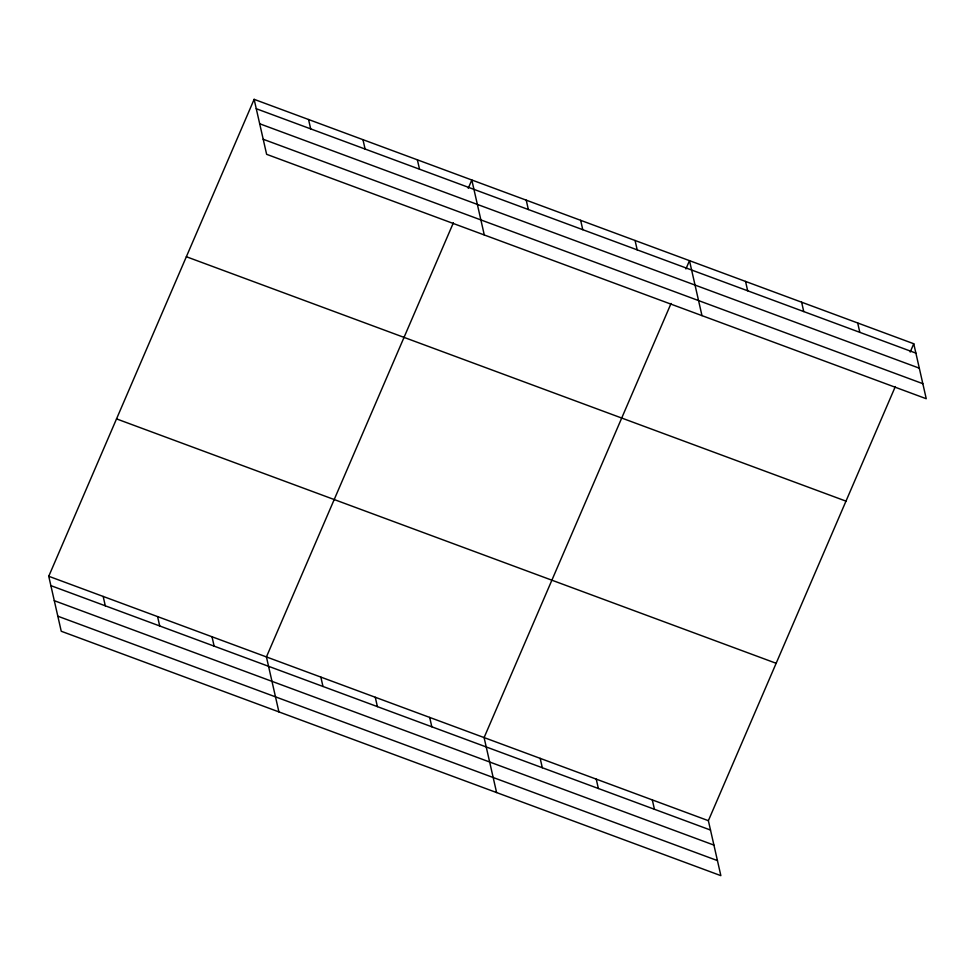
<?xml version="1.0" encoding="UTF-8"?>
<svg xmlns="http://www.w3.org/2000/svg" width="975" height="975" viewBox="0 0 975 975"><rect width="100%" height="100%" fill="white"/><g stroke="black" fill="none" stroke-linecap="round" stroke-linejoin="round"><path stroke-width="1.46" d="M895.33 386.551L708.374 820.682L720.866 875.66L61.242 631.252L48.75 576.274L254.134 99.34L913.758 343.748L926.25 398.726L266.626 154.318L254.134 99.34M453.375 222.8L266.431 656.931L278.911 711.896M468.244 188.285L471.815 179.997L484.295 234.975M671.056 303.457L484.1 737.588L496.592 792.553M685.925 268.942L689.483 260.654L701.976 315.62M910.199 352.036L913.758 343.748M256.254 108.713L915.891 353.121M259.679 123.764L919.303 368.172M263.201 139.267L922.825 383.675M186.359 256.73L845.983 501.138M116.525 418.884L776.161 663.293M48.75 576.274L708.374 820.682M50.883 585.646L710.507 830.054M54.295 600.685L713.932 845.106M57.817 616.2L717.454 860.608M857.695 322.981L859.816 332.341M801.621 302.201L803.753 311.573M745.558 281.434L747.679 290.794M635.066 240.496L637.199 249.856M580.649 220.326L582.782 229.698M526.232 200.168L528.352 209.527M652.312 799.914L654.444 809.274M596.237 779.135L598.37 788.495M417.385 159.839L419.518 169.199M540.174 758.355L542.307 767.727M362.968 139.669L365.101 149.041M308.551 119.511L310.684 128.871M429.683 717.417L431.815 726.789M375.265 697.259L377.398 706.619M320.848 677.089L322.969 686.461M212.014 636.773L214.134 646.132M157.584 616.602L159.717 625.974M103.167 596.444L105.3 605.804"/></g></svg>
